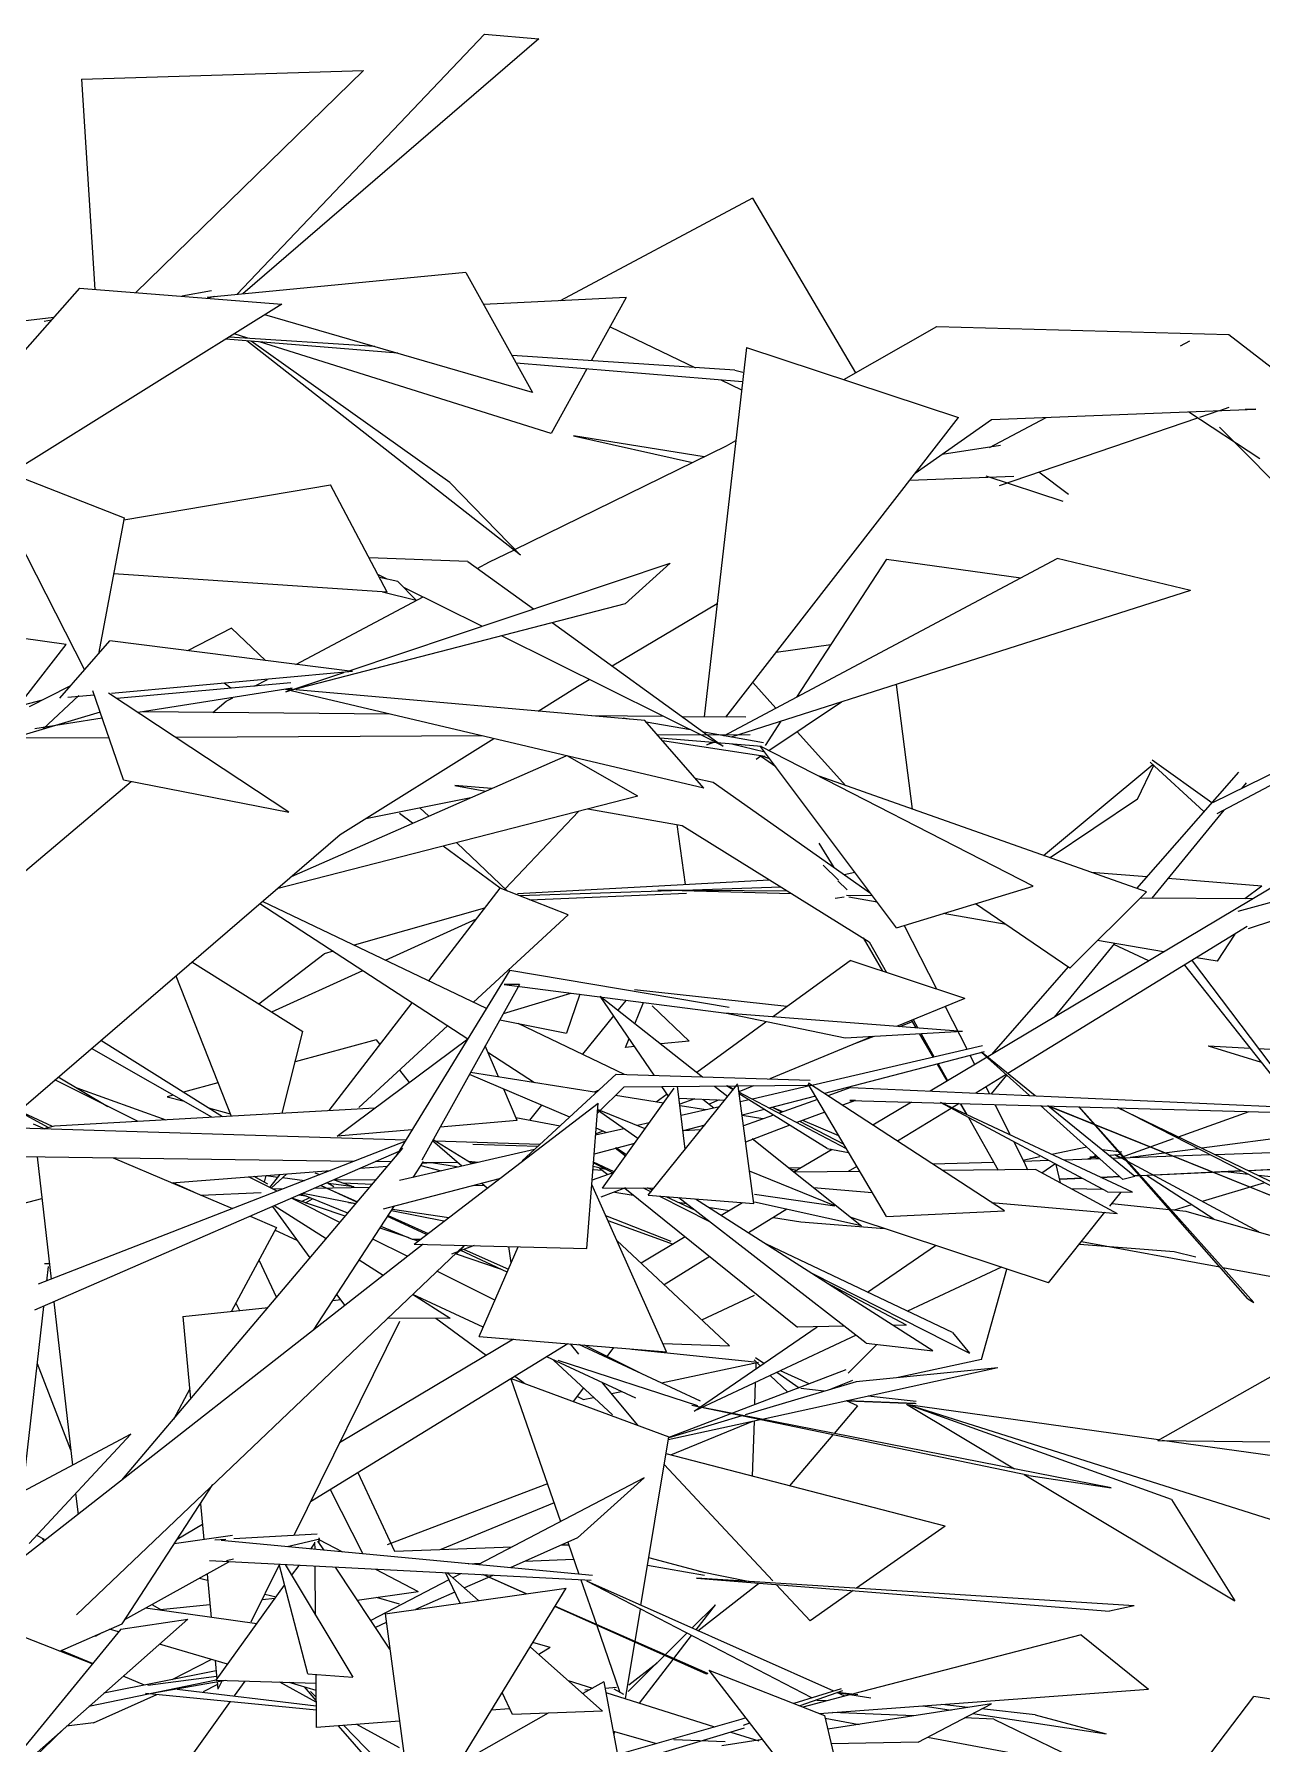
# Model space of a CAD drawing. Header units: millimetres. Extents: x 78096 to 288885, y -20632 to 149556.
# Drawn here: x 252855.6 to 253204.4, y 93703.3 to 94189 of the extents above; entities that cross this region are included whole.
import ezdxf

# ---------------------------------------------------------------- set-up
doc = ezdxf.new("R2010")
doc.units = ezdxf.units.MM
doc.layers.add('G-IMPT', color=8, linetype='Continuous', lineweight=9)
doc.layers.add('L-PLNT', color=71, linetype='Continuous', lineweight=9)

# ---------------------------------------------------------------- blocks, each defined once
blk = doc.blocks.new('ZZ-V - Tree Broadleaf 1 - 3dtree rotund SIMPLU-4826059-TOMH A-A')
at = {"layer": 'G-IMPT'}
for p, q in [((27287.12, 94188.97), (27216.72, 94115.03)), ((27287.12, 94188.97), (27302.51, 94187.65)), ((27302.51, 94187.65), (27218.45, 94115.19)), ((27172.55, 94176.15), (27252.71, 94178.62)), ((27172.55, 94176.15), (27176.34, 94116.44)), ((27252.71, 94178.62), (27187.9, 94115.54)), ((27363.19, 94142.39), (27308.63, 94113.26)), ((27363.19, 94142.39), (27392.46, 94092.78)), ((27281.83, 94121.25), (27208.27, 94114.22)), ((27281.83, 94121.25), (27300.74, 94087.23)), ((27172.01, 94116.78), (27093.92, 94028.39)), ((27172.01, 94116.78), (27229.54, 94112.31)), ((27209.49, 94116.07), (27201.05, 94114.52)), ((27229.54, 94112.31), (27152.44, 94064.2)), ((27210.27, 94114.5), (27208.44, 94113.95)), ((27327.33, 94114.16), (27286.85, 94112.21)), ((27327.33, 94114.16), (27317.44, 94096.18)), ((27164.71, 94108.52), (27083.18, 94098.63)), ((27164.03, 94107.75), (27161.98, 94107.37)), ((27300.74, 94087.23), (27224.69, 94109.28)), ((27262.49, 94098.32), (27213.58, 94102.35)), ((27255.95, 94100.22), (27214.53, 94102.94)), ((27219.86, 94102.59), (27215.94, 94103.82)), ((27297.33, 94040.94), (27219.59, 94101.86)), ((27277.23, 94061.67), (27220.77, 94101.76)), ((27306.07, 94075.51), (27223.12, 94101.56)), ((27322.79, 94105.89), (27347.02, 94094.23)), ((27389.14, 94090.9), (27415.65, 94105.91)), ((27415.65, 94105.91), (27498.6, 94103.65)), ((27484.84, 94100.42), (27487.53, 94101.85)), ((27498.6, 94103.65), (27526.5, 94082.1)), ((27358.22, 94093.5), (27294.95, 94097.66)), ((27361.5, 94100.02), (27349.53, 93995.04)), ((27361.5, 94100.02), (27421.8, 94080.12)), ((27360.39, 94090.26), (27296.11, 94095.55)), ((27316.19, 94093.9), (27306.07, 94075.51)), ((27358.22, 94093.5), (27360.48, 94092.97)), ((27354.23, 94090.76), (27360.12, 94087.93)), ((27431.11, 94079.52), (27506.25, 94082.45)), ((27490.29, 94080.16), (27495.81, 94082.05)), ((27496.01, 94082.12), (27498.67, 94083.03)), ((27506.25, 94082.45), (27503.23, 94082.4)), ((27355.69, 93994.98), (27421.8, 94080.12)), ((27409.47, 94064.25), (27431.11, 94079.52)), ((27430.57, 94071.54), (27446.71, 94080.13)), ((27433.42, 94060.74), (27489.79, 94079.99)), ((27487.18, 94081.71), (27507.38, 94068.43)), ((27587.38, 93985.21), (27495.94, 94077.31)), ((27349.48, 94068.92), (27312.37, 94074.85)), ((27312.37, 94074.85), (27346.17, 94067.3)), ((27355.83, 94072.03), (27358.48, 94073.53)), ((27143.17, 94067.83), (27184.7, 94051.57)), ((27143.17, 94067.83), (27173.41, 94008.39)), ((27295.71, 94042.6), (27355.83, 94072.03)), ((27417.13, 94069.65), (27433.7, 94072.2)), ((27407.92, 94062.25), (27437.48, 94063.38)), ((27451.48, 94056.27), (27429.64, 94063.38)), ((27453.03, 94058.18), (27444.6, 94064.56)), ((27184.6, 94051), (27243.29, 94060.97)), ((27259.47, 94030.48), (27243.29, 94060.97)), ((27297.33, 94040.94), (27277.23, 94061.67)), ((27184.7, 94051.57), (27177.39, 94012.96)), ((27248.31, 94008.06), (27339.82, 94038.71)), ((27282.34, 94039.15), (27254.31, 94040.2)), ((27282.34, 94039.15), (27300.97, 94025.7)), ((27285.01, 94037.22), (27288.47, 94039.05)), ((27288.47, 94039.05), (27295.4, 94042.44)), ((27327.1, 94027.2), (27339.82, 94038.71)), ((27355.12, 93989.68), (27449.81, 94040.01)), ((27401.31, 94039.88), (27375.77, 94000.66)), ((27401.31, 94039.88), (27439.49, 94034.53)), ((27487.73, 94030.92), (27449.81, 94040.01)), ((27259.47, 94030.48), (27181.69, 94035.66)), ((27259.41, 94034.18), (27256.82, 94035.47)), ((27262.51, 94033.53), (27257.26, 94034.63)), ((27262.51, 94033.53), (27267.71, 94028.18)), ((27233.44, 94009.95), (27269.65, 94029.1)), ((27258.1, 94030.57), (27267.71, 94028.18)), ((27286.34, 94020.8), (27264.18, 94031.81)), ((27487.73, 94030.92), (27357.22, 93989.32)), ((27168.25, 94015.57), (27091.36, 94026.54)), ((27327.1, 94027.2), (27232.01, 94002.5)), ((27323.37, 94009.51), (27353.2, 94027.27)), ((27215.23, 94020.24), (27202.71, 94013.85)), ((27215.23, 94020.24), (27224.89, 94011.04)), ((27306.35, 94021.81), (27353.43, 93987.8)), ((27156.73, 94000.82), (27168.25, 94015.57)), ((27166.4, 94000.36), (27180.62, 94016.66)), ((27249.63, 94007.89), (27180.62, 94016.66)), ((27352.87, 93987.75), (27291.88, 94018.05)), ((27385.47, 94015.55), (27369.97, 94013.36)), ((27249.63, 94007.89), (27181.1, 94001.69)), ((27232.04, 94004.7), (27182.63, 94000.26)), ((27215.04, 94003.18), (27213.14, 94004.59)), ((27221.77, 94003.78), (27225.4, 94005.7)), ((27230.63, 94002.14), (27247.13, 94007.67)), ((27313.53, 94003.65), (27316.86, 94005.64)), ((27363.33, 94004.81), (27369.89, 93997.54)), ((27161.4, 93999.77), (27032.01, 93966.11)), ((27169.12, 94003.64), (27157.71, 93997.92)), ((27171.87, 94001.09), (27161.71, 93991.68)), ((27176.23, 94001.25), (27168.75, 94000.57)), ((27184.52, 93977.13), (27175.81, 94002.48)), ((27231.49, 93967.99), (27180.28, 94001.81)), ((27232.47, 94003.16), (27188.66, 93996.28)), ((27209.91, 93996.32), (27213.68, 93999.5)), ((27213.68, 93999.5), (27215.57, 94000.5)), ((27349.38, 93974.8), (27230.51, 94002.85)), ((27232, 94002.5), (27230.63, 94002.14)), ((27232.55, 94002.78), (27230.98, 94002.92)), ((27332.66, 93994), (27233.5, 94002.7)), ((27302.3, 93996.66), (27313.53, 94003.65)), ((27404.02, 94004.24), (27408.62, 93968.82)), ((27562.75, 94004.3), (27493.95, 93970.65)), ((27563.22, 94003.62), (27495.21, 93967.53)), ((27177.9, 93996.4), (26991.21, 93940.45)), ((27178.49, 93994.68), (27159.32, 93991.67)), ((27260.12, 93995.86), (27190.13, 93996.51)), ((27337.99, 93995.14), (27317.5, 93995.33)), ((27328.17, 93994.39), (27326.45, 93994.69)), ((27361.35, 93994.93), (27343.33, 93995.09)), ((27367.92, 93985.47), (27388.54, 93999.3)), ((27349.38, 93974.8), (27332.66, 93994)), ((27345.64, 93991.34), (27333.06, 93993.54)), ((27362.58, 93989.99), (27336.26, 93989.86)), ((27366.4, 93987.71), (27349.45, 93990.68)), ((27371.31, 93993.81), (27366.8, 93986.89)), ((27375.93, 93990.84), (27389.8, 93975.47)), ((27180.41, 93989.1), (27153.09, 93988.96)), ((27286.57, 93989.62), (27199.39, 93989.19)), ((27246.12, 93961.67), (27289.78, 93988.86)), ((27365.81, 93986.59), (27337, 93989.02)), ((27366.8, 93983.83), (27337.67, 93988.24)), ((27350.23, 93987.09), (27351.56, 93987.79)), ((27352.25, 93987.73), (27350.23, 93987.09)), ((27354.88, 93986.75), (27353.04, 93987.67)), ((27353.69, 93987.61), (27354.88, 93986.75)), ((27366.71, 93985.05), (27357.39, 93987.3)), ((27404.13, 93935.11), (27365.51, 93986.65)), ((27443.02, 93946.98), (27365.81, 93986.55)), ((27232.25, 93949.74), (27310.3, 93984.02)), ((27330.65, 93972.52), (27310.58, 93983.95)), ((27364.3, 93983.05), (27365.65, 93983.95)), ((27369.87, 93980.83), (27365.48, 93983.84)), ((27368.17, 93983.11), (27365.7, 93983.98)), ((27445.88, 93955.65), (27476.96, 93981.53)), ((27472.64, 93971.63), (27477.22, 93981.29)), ((27476.25, 93982.17), (27491.52, 93968.18)), ((27476.75, 93982.89), (27493.78, 93970.77)), ((27121.76, 93921.93), (27186.68, 93976.71)), ((27184.52, 93977.13), (27231.49, 93967.99)), ((27289.07, 93974.7), (27278.69, 93975.51)), ((27278.69, 93975.51), (27287.43, 93973.98)), ((27346.88, 93977.67), (27352.02, 93976.51)), ((27352.02, 93976.51), (27396.72, 93945)), ((27475.14, 93945.32), (27382.19, 93978.16)), ((27501.28, 93979.34), (27472.37, 93946.3)), ((27503.51, 93976.31), (27502.16, 93974.66)), ((27330.65, 93972.52), (27228.13, 93946.21)), ((27253.34, 93966.17), (27283.21, 93972.13)), ((27472.64, 93971.63), (27447.77, 93954.99)), ((27266.63, 93964.84), (27262.94, 93967.59)), ((27268.76, 93969.24), (27271.25, 93966.87)), ((27313.76, 93968.18), (27292.94, 93946.22)), ((27316.45, 93968.88), (27343.26, 93964.16)), ((27497.17, 93968.57), (27476.66, 93943.56)), ((27149.28, 93878.41), (27246.12, 93961.67)), ((27341.74, 93964.43), (27344.13, 93947.46)), ((27343.26, 93964.16), (27396.4, 93931.14)), ((27534.45, 93960.69), (27413.67, 93888.76)), ((27579.66, 93961.17), (27501.15, 93939.8)), ((27291.51, 93946.36), (27275.39, 93958.34)), ((27279.19, 93959.31), (27293.63, 93945.56)), ((27382.09, 93959.14), (27386.36, 93952.3)), ((27580.35, 93959.96), (27504.07, 93934.86)), ((27387.71, 93948.62), (27383.31, 93952.89)), ((27271.26, 93920.05), (27291.51, 93946.39)), ((27310.88, 93938.8), (27291.51, 93946.39)), ((27296.48, 93944.84), (27368.01, 93948.78)), ((27371.38, 93946.69), (27346.31, 93945.86)), ((27390.18, 93945.91), (27387.46, 93948.51)), ((27392.35, 93950.83), (27389.32, 93950.21)), ((27404.13, 93935.11), (27443.02, 93946.98)), ((27475.24, 93949.57), (27459.47, 93950.85)), ((27507.92, 93946.92), (27481.2, 93949.09)), ((27507.92, 93946.92), (27503.09, 93943.34)), ((27223.28, 93942.03), (27282.31, 93903.55)), ((27287.66, 93912.23), (27223.97, 93942.63)), ((27343.11, 93945.75), (27297.04, 93944.22)), ((27299.92, 93943.09), (27344.48, 93944.93)), ((27336.33, 93945.94), (27374.33, 93944.86)), ((27336.33, 93945.94), (27373.1, 93945.62)), ((27389.3, 93943.84), (27386.74, 93943.43)), ((27397.29, 93944.24), (27389.99, 93944.3)), ((27398.65, 93942.43), (27390.61, 93943.82)), ((27453.37, 93923.68), (27426.63, 93941.98)), ((27475.14, 93945.32), (27453.37, 93923.68)), ((27505.28, 93943.32), (27473.4, 93943.59)), ((27287.12, 93940.68), (27250.06, 93930.18)), ((27258.94, 93925.93), (27284.82, 93937.68)), ((27310.88, 93938.8), (27283.94, 93914)), ((27435.29, 93936.05), (27417.41, 93939.16)), ((27394.64, 93932.24), (27400.15, 93922.85)), ((27406.36, 93935.8), (27415.49, 93917.76)), ((27503.81, 93935.48), (27435.78, 93893.72)), ((27480.02, 93928.28), (27461.27, 93931.54)), ((27500.29, 93933.32), (27495.3, 93925.62)), ((27222.94, 93913.55), (27241.58, 93927.77)), ((27244.07, 93928.48), (27241.58, 93927.77)), ((27396.4, 93931.14), (27401.3, 93922.47)), ((27466.12, 93930.69), (27448.97, 93909.78)), ((27475.81, 93925.77), (27465.87, 93930.39)), ((27495.3, 93925.62), (27489.41, 93926.64)), ((27203.97, 93925.43), (27235.52, 93905.67)), ((27226.62, 93911.25), (27252.48, 93923)), ((27368.94, 93909.81), (27390.99, 93925.89)), ((27423.52, 93915.09), (27390.99, 93925.89)), ((27452.88, 93924.01), (27431.14, 93899.16)), ((27485.96, 93924.53), (27522.36, 93878.45)), ((27488.12, 93925.74), (27525.82, 93875.9)), ((27199.35, 93921.46), (27215.09, 93881.66)), ((27373.01, 93912.78), (27329.69, 93917.48)), ((27242.95, 93883.22), (27266.5, 93913.86)), ((27327.34, 93914.56), (27325.02, 93911.69)), ((27423.52, 93915.09), (27404.17, 93907.09)), ((27418, 93912.81), (27424.2, 93900.54)), ((27276.62, 93907.27), (27251.41, 93884.06)), ((27326.91, 93893.49), (27296.65, 93907.93)), ((27323.75, 93910.12), (27314.95, 93899.2)), ((27347.4, 93894.11), (27367.07, 93908.44)), ((27408.62, 93908.42), (27404.98, 93907.03)), ((27408.38, 93908.83), (27409.65, 93906.67)), ((27408.89, 93909.04), (27410.26, 93906.62)), ((27178.1, 93903.18), (27212.62, 93881.52)), ((27229.59, 93882.47), (27235.52, 93905.67)), ((27256.27, 93903.32), (27233.32, 93897.07)), ((27256.27, 93903.32), (27257.34, 93901.95)), ((27397.22, 93904.22), (27368.19, 93892.21)), ((27397.7, 93904.25), (27392.2, 93902.14)), ((27410.66, 93904.96), (27414.56, 93898.32)), ((27411.18, 93904.99), (27414.9, 93898.4)), ((27209.65, 93881.36), (27175.43, 93900.89)), ((27288.08, 93899.8), (27301.3, 93891.18)), ((27425.05, 93898.87), (27426.35, 93896.31)), ((27492.68, 93901.57), (27507.73, 93896.98)), ((27492.68, 93901.57), (27504.6, 93900.94)), ((27506.98, 93900.81), (27527.64, 93899.7)), ((27166, 93892.79), (27180.05, 93884.41)), ((27262.97, 93894.7), (27265.7, 93891.19)), ((27415.67, 93896.42), (27418.49, 93891.63)), ((27415.98, 93896.49), (27418.67, 93891.73)), ((27435.29, 93893.42), (27426.73, 93888.16)), ((27435.45, 93893.28), (27431.09, 93887.97)), ((27188.51, 93880.17), (27165.01, 93891.94)), ((27171.26, 93889.65), (27196.56, 93880.62)), ((27211.36, 93891.09), (27201.61, 93888.43)), ((27319.55, 93888.98), (27318.23, 93888.48)), ((27335.83, 93885.67), (27338.96, 93887.95)), ((27363.48, 93890.27), (27359.37, 93888.57)), ((27429.58, 93889.92), (27430.56, 93887.99)), ((27154.69, 93883.06), (27163.23, 93878.45)), ((27164.36, 93878.72), (27154.81, 93883.17)), ((27164.88, 93878.85), (27255.97, 93883.95)), ((27198.66, 93887.63), (27196.95, 93887.16)), ((27196.95, 93887.16), (27201.78, 93885.85)), ((27208.71, 93883.97), (27214.84, 93882.31)), ((27303.3, 93884.76), (27299.89, 93880.53)), ((27346.82, 93886.53), (27342.59, 93885.04)), ((27349.17, 93886.43), (27352.28, 93883.95)), ((27353.76, 93886.24), (27350.89, 93885.06)), ((27408.42, 93885.63), (27397.42, 93879.08)), ((27419.69, 93883.84), (27404.46, 93874.49)), ((27421.99, 93885.25), (27419.99, 93884.03)), ((27422.23, 93885.25), (27424.08, 93882.11)), ((27422.34, 93885.25), (27424.12, 93882.09)), ((27432.08, 93884.97), (27436.47, 93876.31)), ((27484.23, 93875.74), (27504.36, 93882.96)), ((27264.73, 93874.79), (27109.7, 93879.65)), ((27158.88, 93879.4), (27162.15, 93878.01)), ((27161.86, 93878.13), (27164.88, 93878.85)), ((27295.97, 93881.26), (27308.59, 93878.9)), ((27424.62, 93881.21), (27433.02, 93866.33)), ((27302.83, 93873.6), (27273.06, 93874.53)), ((27302.24, 93873.05), (27283.82, 93873.61)), ((27320.77, 93877.36), (27318.69, 93876.63)), ((27363.17, 93875.26), (27394.18, 93850.51)), ((27437.47, 93874.34), (27440.4, 93868.53)), ((27467.83, 93869.86), (27482.89, 93875.26)), ((27522.78, 93876.67), (27490.9, 93872.52)), ((27250.02, 93868.79), (27118.81, 93870.63)), ((27159.95, 93870.05), (27163.94, 93835.31)), ((27181.59, 93869.75), (27215.47, 93855.35)), ((27260.57, 93868.64), (27256.09, 93868.7)), ((27269.44, 93868.23), (27272.01, 93868.43)), ((27279.52, 93868.37), (27269.62, 93868.51)), ((27272.01, 93868.43), (27279.68, 93867.19)), ((27285.4, 93868.51), (27282.53, 93868.71)), ((27385.85, 93872.19), (27375.06, 93865.77)), ((27431.8, 93868.5), (27414.4, 93868)), ((27444.92, 93870.07), (27440.03, 93869.07)), ((27447.43, 93869.01), (27440.18, 93868.76)), ((27440.4, 93868.53), (27441.39, 93866.42)), ((27458.23, 93872.8), (27448.31, 93870.77)), ((27461.88, 93869.51), (27451.74, 93869.16)), ((27460.52, 93870.13), (27458.43, 93869.39)), ((27461.18, 93870.15), (27459.11, 93869.97)), ((27461.65, 93869.72), (27459.91, 93869.91)), ((27460.62, 93870.47), (27460.24, 93869.97)), ((27468.19, 93871.36), (27462.53, 93872.08)), ((27468.27, 93870.74), (27464.77, 93870.45)), ((27493.3, 93870.61), (27465.54, 93869.64)), ((27467.58, 93869.77), (27466.31, 93870.59)), ((27467.81, 93869.85), (27466.41, 93870.6)), ((27469.48, 93868.95), (27467.85, 93869.83)), ((27507.07, 93848.73), (27469.91, 93868.72)), ((27489.83, 93872.38), (27470.54, 93869.86)), ((27527.61, 93871.8), (27494.75, 93870.66)), ((27198.18, 93862.7), (27243.37, 93866.2)), ((27228.2, 93860.3), (27220.02, 93864.39)), ((27225.52, 93862.32), (27221.6, 93864.51)), ((27224.56, 93862.85), (27225.06, 93864.78)), ((27228.34, 93864.23), (27225.02, 93864.64)), ((27226.12, 93861.34), (27229, 93865.09)), ((27230.96, 93865.24), (27226.51, 93861.14)), ((27235.91, 93863.3), (27229.69, 93864.07)), ((27238.87, 93865.52), (27240.31, 93865.01)), ((27244.33, 93863.58), (27249.95, 93861.57)), ((27256.27, 93863.55), (27244.79, 93863.41)), ((27251.87, 93866.86), (27259.57, 93867.46)), ((27269.03, 93867.61), (27274.76, 93866.06)), ((27284.48, 93868.3), (27283.15, 93868.32)), ((27320.7, 93866.15), (27317.9, 93866.34)), ((27322.02, 93866.4), (27317.97, 93867.3)), ((27319.76, 93866.9), (27322.11, 93865.02)), ((27376.99, 93866.91), (27373.74, 93866.82)), ((27373.96, 93866.65), (27375.93, 93866.28)), ((27393.72, 93865.91), (27375.13, 93865.72)), ((27392.86, 93867.37), (27390.43, 93865.88)), ((27443.74, 93866.45), (27417.21, 93866.17)), ((27443.74, 93866.45), (27466.81, 93854.02)), ((27445.42, 93865.54), (27449.14, 93868.09)), ((27450.76, 93862.66), (27449.54, 93867.88)), ((27450.52, 93863.7), (27456.81, 93863.99)), ((27456.84, 93863.97), (27450.52, 93863.69)), ((27456.88, 93863.95), (27450.53, 93863.66)), ((27462.24, 93864.24), (27467.48, 93864.49)), ((27467.51, 93864.45), (27462.29, 93864.22)), ((27467.52, 93864.45), (27462.32, 93864.21)), ((27471.67, 93864.68), (27473.17, 93864.75)), ((27473.21, 93864.71), (27471.72, 93864.64)), ((27473.21, 93864.71), (27471.72, 93864.64)), ((27473.44, 93864.76), (27502.15, 93866.09)), ((27502.21, 93866.06), (27473.48, 93864.72)), ((27475.41, 93864.81), (27473.48, 93864.72)), ((27494.31, 93852.37), (27475.21, 93864.8)), ((27502.29, 93866.02), (27477.05, 93864.88)), ((27504.13, 93865.08), (27497.51, 93865.8)), ((27504.03, 93866.18), (27531.07, 93867.42)), ((27531.09, 93867.4), (27504.1, 93866.14)), ((27531.16, 93867.31), (27504.19, 93866.1)), ((27513.26, 93864.08), (27506.94, 93864.77)), ((27204.55, 93859.99), (27198.67, 93862.73)), ((27206.51, 93859.16), (27223.64, 93859.98)), ((27229.93, 93860.97), (27226.95, 93860.92)), ((27234.42, 93859.26), (27236.23, 93858.98)), ((27254.42, 93861.37), (27238.69, 93861.12)), ((27249.95, 93861.57), (27241.98, 93862.55)), ((27244.08, 93861.71), (27242.77, 93862.45)), ((27243.07, 93862.42), (27244.24, 93861.68)), ((27246.89, 93862.66), (27255.25, 93862.35)), ((27287, 93861.9), (27283.83, 93861.85)), ((27324.09, 93860.07), (27329.32, 93859.23)), ((27326.93, 93861.15), (27376.04, 93821.7)), ((27380.53, 93861.4), (27397.22, 93859.97)), ((27453.75, 93861.05), (27462.69, 93860.85)), ((27464.77, 93856.07), (27467.96, 93860.07)), ((27508.75, 93862.72), (27491.01, 93857.37)), ((27137.59, 93852.05), (27161.3, 93858.25)), ((27245.98, 93851.39), (27232.21, 93858.29)), ((27247.5, 93853.19), (27232.32, 93858.34)), ((27235.14, 93857.38), (27237.43, 93858.49)), ((27236.24, 93857.01), (27238.24, 93858.16)), ((27248.46, 93857.13), (27250.56, 93856.81)), ((27260.96, 93855.23), (27276.91, 93852.81)), ((27341.99, 93857.19), (27344.47, 93856.8)), ((27350.65, 93855.8), (27356.71, 93854.83)), ((27360.41, 93857.04), (27354.36, 93853.43)), ((27372.99, 93855.17), (27362.1, 93848.49)), ((27394.18, 93850.51), (27363.85, 93857.19)), ((27431.15, 93857.07), (27466.81, 93854.02)), ((27447.36, 93834.26), (27463.36, 93854.31)), ((27465.33, 93856.78), (27481.64, 93855.12)), ((27482.1, 93855.07), (27486.33, 93854.64)), ((27488.01, 93856.47), (27483.06, 93854.97)), ((27486.33, 93854.64), (27541.34, 93838.97)), ((27227.97, 93850.04), (27215.17, 93826.19)), ((27220.53, 93853.2), (27227.97, 93850.04)), ((27234.05, 93846.25), (27227.55, 93849.27)), ((27265.67, 93847.02), (27257.43, 93849.81)), ((27340.13, 93845.98), (27321.55, 93853.29)), ((27322.15, 93851.95), (27340.7, 93845.3)), ((27369.17, 93852.83), (27376.99, 93851.57)), ((27376.99, 93851.57), (27400.74, 93849.69)), ((27447.36, 93834.26), (27391.28, 93852.82)), ((27265.26, 93841.74), (27255.39, 93846.68)), ((27268.21, 93846.15), (27266.84, 93846.62)), ((27294.71, 93840), (27294, 93844.6)), ((27344.12, 93847.34), (27331.56, 93839.86)), ((27395.89, 93831.61), (27415.27, 93844.88)), ((27456.17, 93845.3), (27483.06, 93843.17)), ((27496.06, 93838.71), (27456.7, 93845.97)), ((27163.43, 93839.69), (27162.03, 93839.66)), ((27222.99, 93840.77), (27227.96, 93830.09)), ((27291.63, 93838.2), (27279.12, 93842.45)), ((27351.1, 93841.73), (27338.1, 93833.76)), ((27483.06, 93843.17), (27489.2, 93841.63)), ((27290.06, 93829.32), (27273.56, 93837.58)), ((27433.95, 93838.7), (27407.25, 93826.21)), ((27428.26, 93812.53), (27435.49, 93838.19)), ((27625.85, 93814.78), (27496.83, 93838.57)), ((27286.74, 93821.7), (27266.76, 93831)), ((27348.83, 93823.75), (27363.85, 93830.74)), ((27406.98, 93822.26), (27384.29, 93834.3)), ((27164.68, 93828.85), (27170, 93782.47)), ((27201.41, 93824.73), (27225.6, 93827.3)), ((27201.41, 93824.73), (27203.6, 93801.29)), ((27216.42, 93828.52), (27217.47, 93826.44)), ((27244.02, 93829.26), (27246.23, 93829.5)), ((27478.37, 93789.52), (27545.67, 93827.48)), ((27262.94, 93823.27), (27232.91, 93762.53)), ((27287.58, 93813.66), (27273.27, 93824.15)), ((27346.63, 93797.85), (27381.58, 93821.8)), ((27389.39, 93821.94), (27376.04, 93821.7)), ((27406.98, 93822.26), (27403.24, 93822.19)), ((27310.77, 93816.98), (27237.64, 93772.08)), ((27295.3, 93818.26), (27245.93, 93788.85)), ((27313.91, 93814), (27311.48, 93816.92)), ((27348.45, 93800.7), (27313.85, 93816.72)), ((27332.01, 93808.32), (27315.49, 93816.59)), ((27323.78, 93815.9), (27321.89, 93813.38)), ((27328.96, 93815.48), (27363.85, 93811.83)), ((27392.67, 93819.39), (27346.63, 93797.85)), ((27390.39, 93808.59), (27398.54, 93816.81)), ((27159.95, 93811.32), (27169.49, 93786.87)), ((27330.11, 93801.49), (27304.77, 93813.29)), ((27323.48, 93796.75), (27306.65, 93812.32)), ((27347.67, 93799.33), (27308.06, 93812.26)), ((27337.37, 93805.84), (27364.95, 93811.71)), ((27363.72, 93812.41), (27365.44, 93810.74)), ((27364.11, 93813.1), (27366.48, 93811.45)), ((27364.25, 93809.92), (27364.31, 93811.84)), ((27432.94, 93810.16), (27365.98, 93795.49)), ((27432.94, 93810.16), (27392.66, 93806.19)), ((27428.26, 93812.53), (27404.66, 93807.37)), ((27294.61, 93807.05), (27308.71, 93766.49)), ((27294.71, 93807.12), (27339.47, 93790.55)), ((27298.35, 93805.77), (27295.69, 93807.72)), ((27330.62, 93793.83), (27320.6, 93805.92)), ((27389.77, 93809.56), (27339.44, 93790.35)), ((27392.66, 93806.19), (27361.15, 93796.75)), ((27363.91, 93799.69), (27364.12, 93806.03)), ((27368.3, 93807.99), (27373.23, 93803.24)), ((27370.19, 93808.87), (27376.49, 93804.49)), ((27379.35, 93805.58), (27371.16, 93809.33)), ((27391.68, 93806.58), (27385.51, 93804.05)), ((27203.33, 93804.14), (27198.69, 93795.49)), ((27315.19, 93804.42), (27312.33, 93800.6)), ((27315.11, 93801.1), (27313.4, 93802.03)), ((27315.11, 93801.1), (27318.1, 93801.73)), ((27323.17, 93802.81), (27325.98, 93803.41)), ((27383.64, 93803.49), (27376.94, 93804.23)), ((27393.06, 93799.3), (27389.92, 93800.74)), ((27409.49, 93799.96), (27390.05, 93800.77)), ((27409.78, 93799.87), (27390.09, 93800.78)), ((27390.2, 93800.8), (27409.49, 93799.96)), ((27409.7, 93800.6), (27396.14, 93802.1)), ((27360.18, 93796.46), (27339.42, 93790.24)), ((27348.22, 93798.94), (27346, 93799.4)), ((27348.25, 93798.96), (27346, 93799.4)), ((27441.77, 93779.53), (27348.25, 93798.94)), ((27465.13, 93776.09), (27348.92, 93798.83)), ((27393.06, 93799.3), (27386.41, 93791.49)), ((27406.95, 93799.85), (27437.64, 93781.47)), ((27478.6, 93789.65), (27407.42, 93799.62)), ((27512.25, 93766.49), (27407.42, 93799.62)), ((27482.26, 93772.69), (27408.81, 93799.18)), ((27186.6, 93791.33), (27155.82, 93774.9)), ((27157.72, 93760.2), (27186.6, 93791.33)), ((27365.42, 93795.37), (27339.32, 93789.66)), ((27363.2, 93794.89), (27339.97, 93785.35)), ((27363.24, 93779.34), (27363.76, 93795.01)), ((27386.06, 93791.09), (27373.73, 93776.63)), ((27331.55, 93742.64), (27339.47, 93790.55)), ((27478.37, 93789.52), (27523.69, 93788.98)), ((27526.1, 93783), (27479.66, 93789.5)), ((27368.97, 93749.66), (27338.17, 93782.67)), ((27417.96, 93765.2), (27338.67, 93785.68)), ((27251.12, 93780.36), (27261.5, 93758.06)), ((27304.99, 93777.2), (27259.47, 93759.84)), ((27332.5, 93778.9), (27285.19, 93754.22)), ((27332.5, 93778.9), (27313.56, 93761.84)), ((27440.41, 93779.81), (27500.29, 93743.94)), ((27441.77, 93779.53), (27465.13, 93776.09)), ((27170.92, 93774.43), (27171.61, 93768.46)), ((27206.38, 93771.54), (27207.34, 93761.33)), ((27243.26, 93775.53), (27252.5, 93757.29)), ((27306.88, 93771.76), (27274.73, 93758.55)), ((27482.26, 93772.69), (27500.29, 93743.94)), ((27162.03, 93761.35), (27159.88, 93762.53)), ((27206.94, 93765.63), (27199.73, 93761.34)), ((27313.56, 93761.84), (27294.39, 93753.36)), ((27417.96, 93765.2), (27392.81, 93747.51)), ((27162.03, 93761.04), (27161.46, 93761.37)), ((27261.5, 93758.06), (27294.93, 93759.3)), ((27309.01, 93759.83), (27311, 93759.9)), ((27310.76, 93760.6), (27313.92, 93751.52)), ((27228.79, 93754.17), (27220.72, 93737.86)), ((27282.45, 93754.48), (27285.99, 93754.64)), ((27298.56, 93755.21), (27312.42, 93755.83)), ((27349.61, 93751.1), (27333.43, 93754)), ((27349.81, 93751.92), (27333.78, 93756.15)), ((27348.02, 93752.39), (27362.51, 93749.43)), ((27206.16, 93750.4), (27208.41, 93749.85)), ((27208.25, 93751.57), (27209.41, 93739.21)), ((27277, 93749.95), (27254.8, 93738.37)), ((27280.27, 93751.65), (27278.1, 93750.52)), ((27289.46, 93751.18), (27281.37, 93747.6)), ((27314.49, 93749.88), (27318.89, 93737.23)), ((27471.7, 93742.53), (27347.34, 93750.38)), ((27347.34, 93750.38), (27464.69, 93741.05)), ((27347.72, 93735.45), (27364.97, 93748.92)), ((27379.62, 93738.24), (27369.97, 93748.58)), ((27195.48, 93741.16), (27192.62, 93742.86)), ((27194.9, 93741.5), (27209.06, 93742.88)), ((27223.92, 93744.32), (27227.65, 93744.68)), ((27224.69, 93745.89), (27227.94, 93745.09)), ((27262.94, 93743.04), (27256.41, 93744.92)), ((27278.66, 93746.4), (27267.47, 93741.45)), ((27346.04, 93736.2), (27352.73, 93742.83)), ((27347.2, 93735.69), (27352.73, 93742.83)), ((27391.86, 93746.84), (27379.62, 93738.24)), ((27471.7, 93742.53), (27464.69, 93741.05)), ((27222.39, 93737.4), (27190.75, 93741.82)), ((27259.19, 93737.79), (27256.1, 93736.42)), ((27329.86, 93732.41), (27331.38, 93741.6)), ((27183.11, 93735.11), (27180.55, 93735.87)), ((27318.97, 93736.98), (27325.49, 93718.24)), ((27327.89, 93718.24), (27344.59, 93734.77)), ((27340.91, 93727.55), (27345.95, 93734.06)), ((27175.75, 93726.13), (27166.84, 93729.84)), ((27214.11, 93725.95), (27194.76, 93731.67)), ((27305.74, 93730.68), (27300.8, 93732.11)), ((27305.74, 93730.68), (27302.57, 93728.69)), ((27327.17, 93716.15), (27329.81, 93732.15)), ((27210.83, 93724.04), (27178.96, 93717.71)), ((27198.35, 93721.56), (27209.43, 93727.33)), ((27210.55, 93727), (27211.04, 93721.7)), ((27328.1, 93720.12), (27336.11, 93726.38)), ((27331.11, 93714.89), (27340.71, 93727.3)), ((27210.87, 93721.45), (27174.68, 93713.93)), ((27190.49, 93720), (27184.41, 93722.53)), ((27210.98, 93722.41), (27191.39, 93719.89)), ((27213.62, 93721.29), (27192.45, 93717.61)), ((27199.76, 93718.88), (27239.3, 93714.12)), ((27207.21, 93718.24), (27211.18, 93720.21)), ((27211.1, 93721.06), (27211.31, 93718.82)), ((27212.54, 93721.3), (27211.31, 93718.82)), ((27218.97, 93721.14), (27215.96, 93716.93)), ((27239.29, 93715.17), (27228.91, 93720.86)), ((27239.27, 93718.51), (27231.6, 93720.78)), ((27239.29, 93715.65), (27235.92, 93719.5)), ((27237.69, 93718.24), (27239.28, 93716.6)), ((27310.82, 93721.33), (27317.77, 93719.13)), ((27321, 93720.96), (27315.03, 93717.58)), ((27317.03, 93718.71), (27315.57, 93718.59)), ((27321, 93720.96), (27324.86, 93700.22)), ((27324.58, 93719.34), (27321.35, 93719.07)), ((27321.57, 93717.92), (27352.47, 93708.12)), ((27326.65, 93717.38), (27323.89, 93718.89)), ((27176.01, 93709.26), (27193.98, 93717.31)), ((27214.84, 93715.37), (27188.8, 93678.94)), ((27239.31, 93712.85), (27190.76, 93717.63)), ((27294.24, 93713.28), (27289.03, 93712.89)), ((27176.01, 93709.26), (27168.36, 93708.34)), ((27266.24, 93684.9), (27245.63, 93708.42)), ((27247.11, 93708.54), (27265.63, 93689.46)), ((27262.94, 93702.22), (27250.86, 93708.84)), ((27305.18, 93712), (27284.79, 93700.46)), ((27323.61, 93706.97), (27335.99, 93703.4)), ((27323.97, 93705.66), (27324.02, 93706.85)), ((27357.08, 93706.66), (27364.99, 93704.14))]:
    blk.add_line(p, q, dxfattribs=at)
blk = doc.blocks.new('ZZ-V - Tree Broadleaf 1 - 3dtree rotund SIMPLU-4826034-TOMH A-A')
at = {"layer": 'G-IMPT'}
for p, q in [((27294.33, 93923.12), (27261.98, 93870.31)), ((27294.33, 93923.12), (27356.58, 93912.61)), ((27297, 93918.99), (27269.27, 93869.1)), ((27297, 93918.99), (27292.66, 93919)), ((27292.66, 93919), (27355.72, 93910.93)), ((27292.47, 93910.83), (27311.61, 93916.57)), ((27314.15, 93916.25), (27310.36, 93905.22)), ((27335.34, 93893.23), (27319.94, 93915.68)), ((27319.94, 93915.68), (27349.06, 93892.81)), ((27329.84, 93907.9), (27332.25, 93913.93)), ((27345.2, 93902.96), (27334.77, 93912.94)), ((27291.43, 93908.97), (27310.36, 93905.22)), ((27422.95, 93905.64), (27355.41, 93910.86)), ((27389.55, 93903.79), (27355.41, 93910.86)), ((27245.2, 93875.94), (27282.37, 93903.6)), ((27327.13, 93901.12), (27328.16, 93903.7)), ((27345.2, 93902.96), (27337.17, 93902.14)), ((27422.95, 93905.64), (27389.55, 93903.79)), ((27291.05, 93892.81), (27287.32, 93901.57)), ((27329.75, 93901.39), (27327.13, 93901.12)), ((27428.59, 93901.56), (27380.12, 93890.37)), ((27429.02, 93899.91), (27383.71, 93888.03)), ((27428.21, 93899.79), (27441.9, 93887.48)), ((27443.59, 93887.4), (27428.27, 93899.8)), ((27311.29, 93881.38), (27282.79, 93893.43)), ((27318.89, 93888.37), (27283.15, 93894.07)), ((27324.53, 93893.57), (27297.75, 93868.92)), ((27324.53, 93893.57), (27379.58, 93891.86)), ((27296.36, 93880.35), (27292.54, 93889.3)), ((27326.8, 93889.98), (27319.13, 93882.34)), ((27320.59, 93861.15), (27341.02, 93889.61)), ((27326.8, 93889.98), (27380.28, 93890.4)), ((27333.61, 93859.15), (27359.08, 93890.79)), ((27339.39, 93887.33), (27337.52, 93890.06)), ((27344.14, 93872.24), (27341.97, 93890.11)), ((27352.4, 93890.18), (27356.19, 93887.2)), ((27357.71, 93889.09), (27355.88, 93890.23)), ((27357.86, 93889.28), (27356.11, 93890.21)), ((27363.6, 93856.78), (27359.15, 93890.26)), ((27389.95, 93872.32), (27359.38, 93888.48)), ((27384.48, 93872.43), (27359.45, 93888.01)), ((27379.42, 93890.21), (27363.19, 93886.46)), ((27401.28, 93853.08), (27379.05, 93890.83)), ((27434.79, 93854.7), (27379.15, 93891.01)), ((27391.18, 93889.77), (27384.64, 93887.43)), ((27391.18, 93889.77), (27517.61, 93884.05)), ((27267.09, 93845.29), (27319.37, 93885.33)), ((27316.17, 93844.02), (27319.37, 93885.33)), ((27330.69, 93875.26), (27319.21, 93883.33)), ((27332.71, 93878.03), (27319.23, 93883.52)), ((27337.95, 93885.33), (27324.32, 93887.51)), ((27342.39, 93886.71), (27355.36, 93886.18)), ((27349.96, 93883.41), (27342.65, 93884.58)), ((27353.86, 93884.31), (27342.98, 93881.8)), ((27362.27, 93886.25), (27359.76, 93885.67)), ((27366.61, 93883.55), (27360.26, 93881.89)), ((27381.1, 93887.35), (27368, 93883.92)), ((27371.56, 93882.74), (27368.76, 93884.2)), ((27371.88, 93882.86), (27368.77, 93884.2)), ((27381.68, 93886.37), (27370.77, 93882.46)), ((27392.5, 93886.12), (27388.8, 93884.71)), ((27392.5, 93886.12), (27390.85, 93886.12)), ((27390.85, 93886.12), (27517.28, 93882.6)), ((27464.08, 93860.1), (27416.61, 93885.5)), ((27471.22, 93860.04), (27416.97, 93885.44)), ((27445.09, 93884.61), (27468.47, 93863.59)), ((27533.63, 93849.72), (27447.09, 93884.59)), ((27471.89, 93864.51), (27447.11, 93884.55)), ((27529.62, 93851.34), (27448.16, 93884.16)), ((27503.96, 93829.72), (27455.95, 93884.35)), ((27455.96, 93884.35), (27505.66, 93828.68)), ((27538.14, 93847.71), (27467, 93884.04)), ((27538.52, 93849.52), (27467.06, 93884.03)), ((27296.36, 93880.35), (27274.48, 93878.46)), ((27321.82, 93876.92), (27318.81, 93878.19)), ((27333.92, 93879.71), (27330.52, 93878.93)), ((27349.68, 93879.11), (27343.51, 93877.5)), ((27366.2, 93880.82), (27360.28, 93881.77)), ((27369.25, 93881.91), (27360.67, 93878.84)), ((27373.88, 93879.03), (27361.28, 93874.23)), ((27383.78, 93882.8), (27375.84, 93879.78)), ((27389.24, 93873.54), (27376.65, 93880.09)), ((27387.78, 93876), (27377.53, 93880.42)), ((27264.5, 93874.42), (27160.29, 93833.89)), ((27266.56, 93877.78), (27245.2, 93875.94)), ((27280.63, 93867.41), (27272.33, 93874.59)), ((27283.54, 93868.08), (27272.49, 93874.88)), ((27329.74, 93873.89), (27318.25, 93870.87)), ((27326.72, 93878.05), (27318.66, 93876.19)), ((27348.55, 93877.71), (27343.51, 93877.43)), ((27262.79, 93871.62), (27159.23, 93826.48)), ((27184.09, 93778.23), (27263.88, 93872.55)), ((27301.3, 93872.18), (27262.94, 93863.33)), ((27266.83, 93864.23), (27269.79, 93868.77)), ((27318.06, 93868.41), (27323.66, 93865.57)), ((27323.91, 93865.77), (27318.07, 93868.55)), ((27327.13, 93870.25), (27324.18, 93872.53)), ((27327.42, 93870.65), (27324.39, 93872.59)), ((27384.48, 93872.43), (27390.52, 93871.35)), ((27291.25, 93863.8), (27258.29, 93855.16)), ((27323.81, 93865.63), (27317.67, 93863.43)), ((27386.64, 93856.11), (27362.38, 93865.97)), ((27471.89, 93864.51), (27468.47, 93863.59)), ((27248.26, 93854.09), (27234.97, 93859.5)), ((27250.49, 93856.73), (27235.43, 93859.7)), ((27250.85, 93857.15), (27240.56, 93861.93)), ((27240.57, 93861.94), (27250.98, 93857.3)), ((27287.83, 93861.18), (27286.31, 93862.5)), ((27338.83, 93814.66), (27317.58, 93862.17)), ((27327.12, 93861.22), (27320.16, 93858.57)), ((27320.59, 93861.15), (27335.34, 93861.31)), ((27332.15, 93861.27), (27334.4, 93860.13)), ((27334.78, 93860.61), (27333.37, 93861.28)), ((27333.61, 93859.15), (27363.6, 93856.78)), ((27336.84, 93858.89), (27351, 93851.72)), ((27347.05, 93854.79), (27338.72, 93858.75)), ((27363.85, 93859.49), (27386.64, 93856.11)), ((27464.08, 93860.1), (27471.22, 93860.04)), ((27237.55, 93841.43), (27226.96, 93856)), ((27242.06, 93846.75), (27227.36, 93856.18)), ((27238.52, 93820.82), (27261.56, 93856.14)), ((27275.56, 93851.78), (27260.63, 93854.73)), ((27395.56, 93817.15), (27342.32, 93858.46)), ((27414.48, 93815), (27347.08, 93858.09)), ((27401.28, 93853.08), (27434.79, 93854.7)), ((27266.65, 93846.62), (27257.71, 93850.25)), ((27270.59, 93847.98), (27259.57, 93853.1)), ((27259.76, 93853.38), (27271.06, 93848.34)), ((27269.71, 93845.23), (27151.38, 93752.64)), ((27281.27, 93844.93), (27171.12, 93740.01)), ((27268.83, 93846.62), (27266.65, 93846.62)), ((27267.09, 93845.29), (27316.17, 93844.02)), ((27284.15, 93844.85), (27277.73, 93842.41)), ((27281.31, 93844.68), (27279.12, 93842.5)), ((27285.59, 93819.06), (27296.68, 93844.53)), ((27356.69, 93816.43), (27324.7, 93846.26)), ((27420.06, 93820.13), (27367.2, 93845.23)), ((27258.33, 93836.32), (27251.49, 93840.71)), ((27293.54, 93837.32), (27280.4, 93843.42)), ((27281.31, 93843.77), (27293.9, 93838.15)), ((27163.07, 93838.91), (27162.61, 93834.79)), ((27380.05, 93837.01), (27424.88, 93814.3)), ((27247.46, 93827.81), (27245.15, 93830.98)), ((27277.35, 93824.12), (27266.64, 93830.99)), ((27503.96, 93829.72), (27505.66, 93828.68)), ((27161.79, 93827.59), (27153.48, 93754.28)), ((27277.35, 93824.12), (27259.54, 93824.23)), ((27420.06, 93820.13), (27424.88, 93814.3)), ((27285.59, 93819.06), (27338.83, 93814.66)), ((27337.77, 93817.04), (27356.69, 93816.43)), ((27395.56, 93817.15), (27414.48, 93815)), ((27184.15, 93737.46), (27209.93, 93776.97)), ((27215.45, 93762.51), (27198.92, 93760.1)), ((27239.54, 93762.91), (27215.91, 93761.53)), ((27240.03, 93761.82), (27240.06, 93760.52)), ((27213.55, 93761.39), (27210.5, 93761.21)), ((27317.82, 93751.16), (27212.26, 93761.07)), ((27240.34, 93761.48), (27230.98, 93759.31)), ((27237.76, 93758.67), (27238.93, 93760.3)), ((27238.95, 93758.56), (27238.93, 93760.63)), ((27241.53, 93758.32), (27239.78, 93760.94)), ((27240.04, 93761.37), (27246.78, 93757.83)), ((27214.31, 93754.94), (27184.85, 93738.53)), ((27317.39, 93749.73), (27208.97, 93755.34)), ((27215.77, 93755.79), (27213.83, 93755.34)), ((27236.93, 93723.17), (27228.75, 93754.32)), ((27230.43, 93754.23), (27249.72, 93722.23)), ((27232.3, 93751.12), (27234.4, 93754.03)), ((27239.1, 93739.85), (27238.99, 93753.79)), ((27260.2, 93730.26), (27244.74, 93753.49)), ((27256.15, 93752.9), (27268.22, 93746.57)), ((27280.14, 93743.25), (27276.05, 93751.96)), ((27285.41, 93744), (27276.52, 93751.93)), ((27210.81, 93721.37), (27230.31, 93748.37)), ((27258.87, 93740.23), (27310.25, 93747.53)), ((27268.09, 93678.72), (27310.25, 93747.53)), ((27298.91, 93745.92), (27286.62, 93751.4)), ((27299.06, 93745.94), (27287.24, 93751.14)), ((27386.38, 93718.28), (27316.13, 93749.49)), ((27380.12, 93716.38), (27316.13, 93749.49)), ((27250.95, 93744.16), (27268.22, 93746.57)), ((27350.15, 93723.09), (27307.05, 93742.3)), ((27350.59, 93723.29), (27307.11, 93742.4)), ((27144.84, 93687.55), (27202.78, 93738.77)), ((27166.43, 93729.66), (27184.15, 93737.46)), ((27183.76, 93735.9), (27202.78, 93738.77)), ((27258.87, 93740.23), (27266.9, 93679.96)), ((27183.76, 93735.9), (27143.98, 93687.38)), ((27175.66, 93726.03), (27149.74, 93736.22)), ((27178.33, 93734.89), (27176.47, 93733.85)), ((27456.65, 93734.31), (27391.9, 93717.5)), ((27456.65, 93734.31), (27475.77, 93718.84)), ((27320.64, 93712.57), (27300.07, 93730.92)), ((27236.93, 93723.17), (27249.72, 93722.23)), ((27239.35, 93707.93), (27239.23, 93723)), ((27350.59, 93723.29), (27350.15, 93723.09)), ((27350.8, 93724.29), (27383.71, 93711.37)), ((27350.8, 93724.29), (27393.79, 93668.55)), ((27210.81, 93721.37), (27239.25, 93720.56)), ((27295.02, 93711.63), (27292.08, 93717.88)), ((27388.46, 93718.91), (27374.95, 93714.81)), ((27388.77, 93718.35), (27376.64, 93714.15)), ((27382.18, 93711.97), (27475.77, 93718.84)), ((27389.51, 93716.88), (27387.22, 93717.9)), ((27387.31, 93717.89), (27396.9, 93716.42)), ((27393.21, 93717.22), (27387.41, 93717.88)), ((27391.13, 93717.3), (27377.57, 93713.78)), ((27384.17, 93715.5), (27381.51, 93715.66)), ((27431.13, 93714.73), (27384.64, 93707.45)), ((27410.3, 93703.85), (27431.13, 93714.73)), ((27411.75, 93714.14), (27419.65, 93712.93)), ((27424.45, 93713.69), (27417.01, 93714.53)), ((27443.56, 93711.53), (27428.29, 93713.25)), ((27477.19, 93679.3), (27505.65, 93716.76)), ((27529.81, 93713.07), (27505.65, 93716.76)), ((27262.92, 93709.79), (27239.35, 93707.93)), ((27320.64, 93712.57), (27295.02, 93711.63)), ((27359.95, 93710.25), (27300.3, 93693.19)), ((27361.3, 93710.68), (27359.95, 93710.27)), ((27362.42, 93709.22), (27360.58, 93708.58)), ((27383.71, 93711.37), (27393.79, 93668.55)), ((27383.88, 93710.66), (27393.59, 93708.85)), ((27409.11, 93711.28), (27385.96, 93712.25)), ((27431.82, 93710.33), (27423.38, 93710.68)), ((27425.86, 93711.98), (27463.7, 93706.18)), ((27431.82, 93710.33), (27460.7, 93696.34)), ((27443.56, 93711.53), (27463.7, 93706.18)), ((27167.76, 93707.81), (27147.3, 93688.04)), ((27360.89, 93707.8), (27315.19, 93694.08)), ((27355.46, 93703.91), (27340.88, 93704.45)), ((27366.04, 93704.53), (27354.49, 93702.72)), ((27410.3, 93703.85), (27385.6, 93703.35)), ((27412.95, 93705.24), (27460.7, 93696.34))]:
    blk.add_line(p, q, dxfattribs=at)

msp = doc.modelspace()

# ---------------------------------------------------------------- block references
at = {"layer": 'L-PLNT'}
for name in ['ZZ-V - Tree Broadleaf 1 - 3dtree rotund SIMPLU-4826059-TOMH A-A', 'ZZ-V - Tree Broadleaf 1 - 3dtree rotund SIMPLU-4826034-TOMH A-A']:
    msp.add_blockref(name, (225696.455, 0), dxfattribs=at)

doc.saveas('drawing.dxf')
